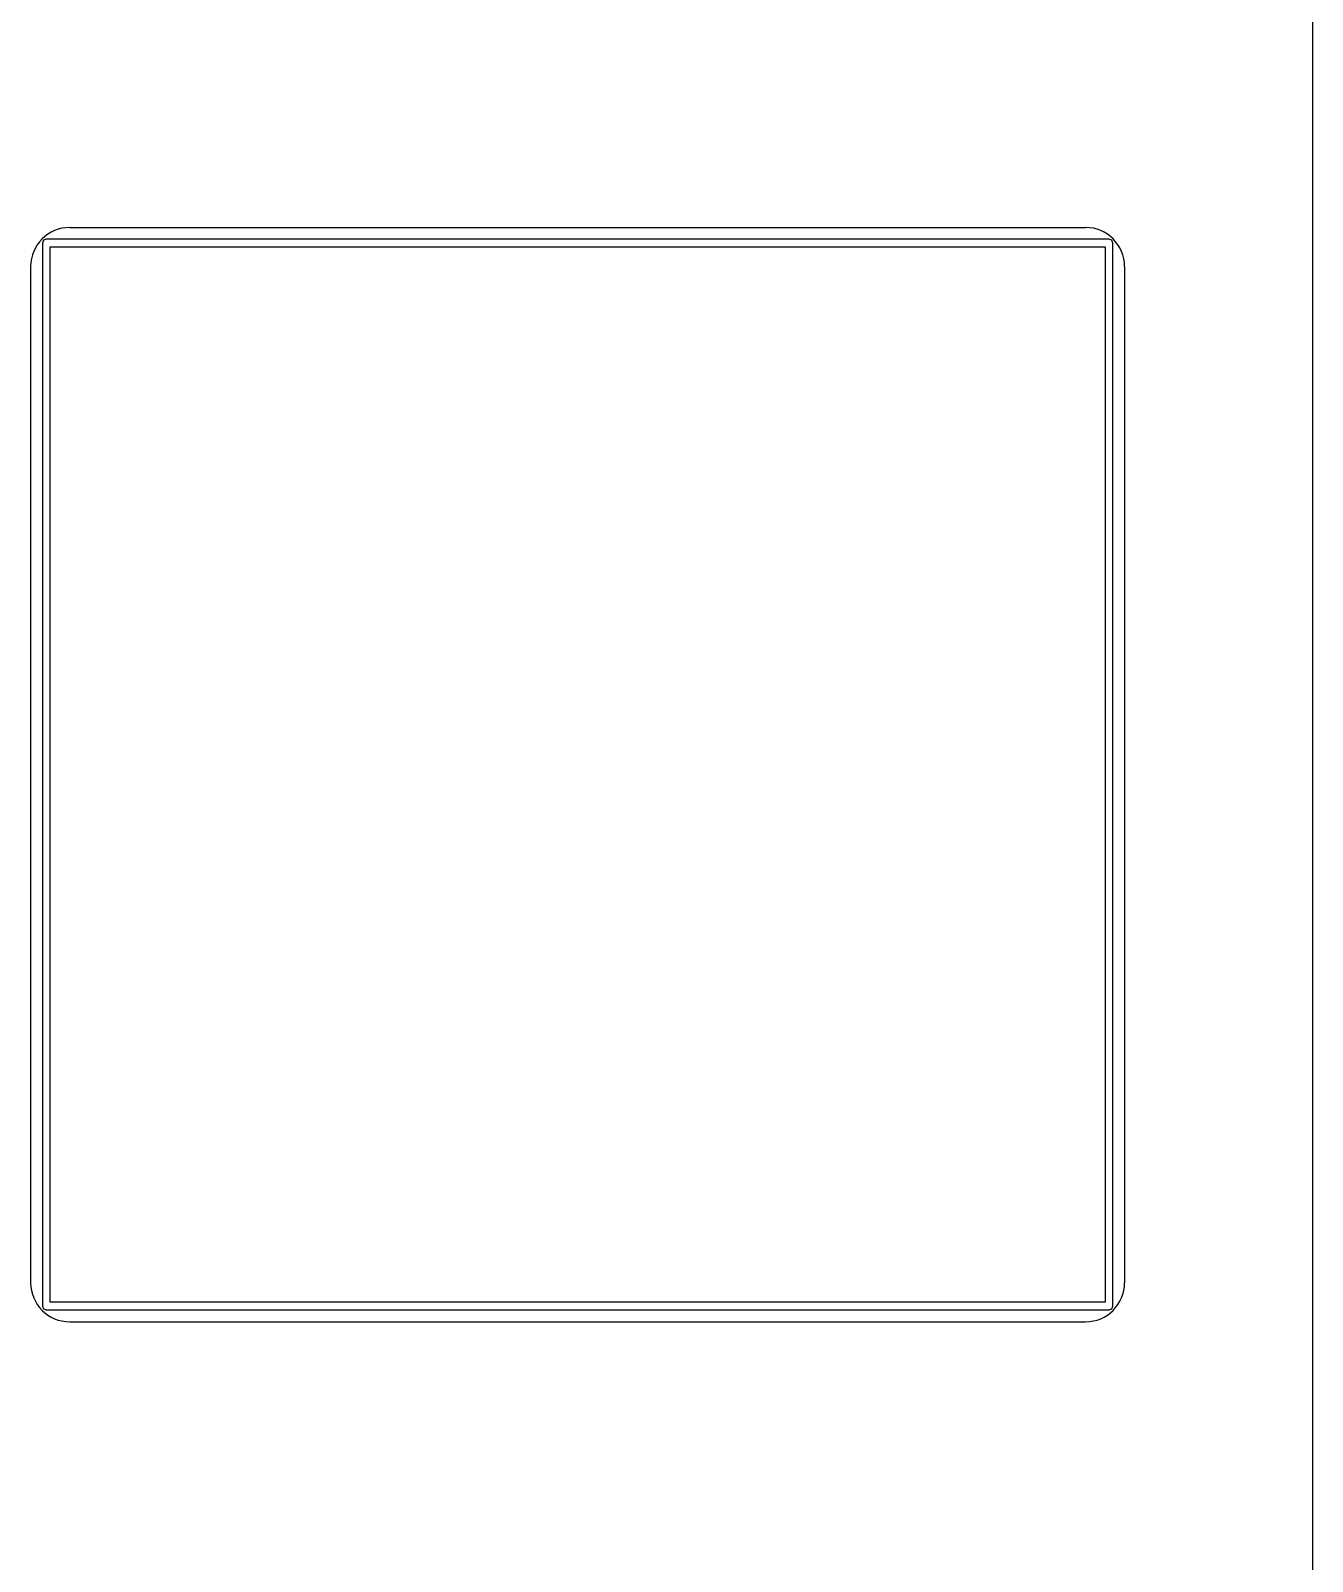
# Model space of a CAD drawing. Header units: millimetres. Extents: x 38 to 487, y 14 to 137.
# Drawn here: x 443.54 to 459.95, y 46.5 to 66.08 of the extents above; entities that cross this region are included whole.
import ezdxf

# ---------------------------------------------------------------- set-up
doc = ezdxf.new("R2010")
doc.units = ezdxf.units.MM
doc.layers.add('BLACK', color=20, linetype='Continuous')

msp = doc.modelspace()

# ---------------------------------------------------------------- linework, layer by layer
for p, q in [((444.044, 63.561), (457.044, 63.561)), ((443.544, 63.061), (443.544, 50.061)), ((457.544, 63.061), (457.544, 50.061)), ((444.044, 49.561), (457.044, 49.561))]:
    msp.add_line(p, q)
for centre, start, end in [((444.044, 63.061), 90, 180), ((457.044, 63.061), 0, 90), ((444.044, 50.061), 180, 270), ((457.044, 50.061), 270, 0)]:
    msp.add_arc(centre, 0.5, start, end)
at = {"layer": 'BLACK', "linetype": 'Continuous'}
for p, q in [((459.948, 68.717), (459.948, 38.71)), ((443.709, 63.397), (443.694, 63.362)), ((443.694, 63.362), (443.694, 49.762)), ((443.744, 63.412), (443.709, 63.397)), ((457.344, 63.412), (443.744, 63.412)), ((443.794, 49.812), (443.794, 63.312)), ((443.794, 63.312), (457.294, 63.312)), ((457.294, 63.312), (457.294, 49.812)), ((457.379, 63.397), (457.344, 63.412)), ((457.394, 63.362), (457.379, 63.397)), ((457.394, 49.762), (457.394, 63.362)), ((443.694, 49.762), (443.709, 49.726)), ((457.294, 49.812), (443.794, 49.812)), ((457.379, 49.726), (457.394, 49.762)), ((443.709, 49.726), (443.744, 49.712)), ((443.744, 49.712), (457.344, 49.712)), ((457.344, 49.712), (457.379, 49.726))]:
    msp.add_line(p, q, dxfattribs=at)

doc.saveas('drawing.dxf')
